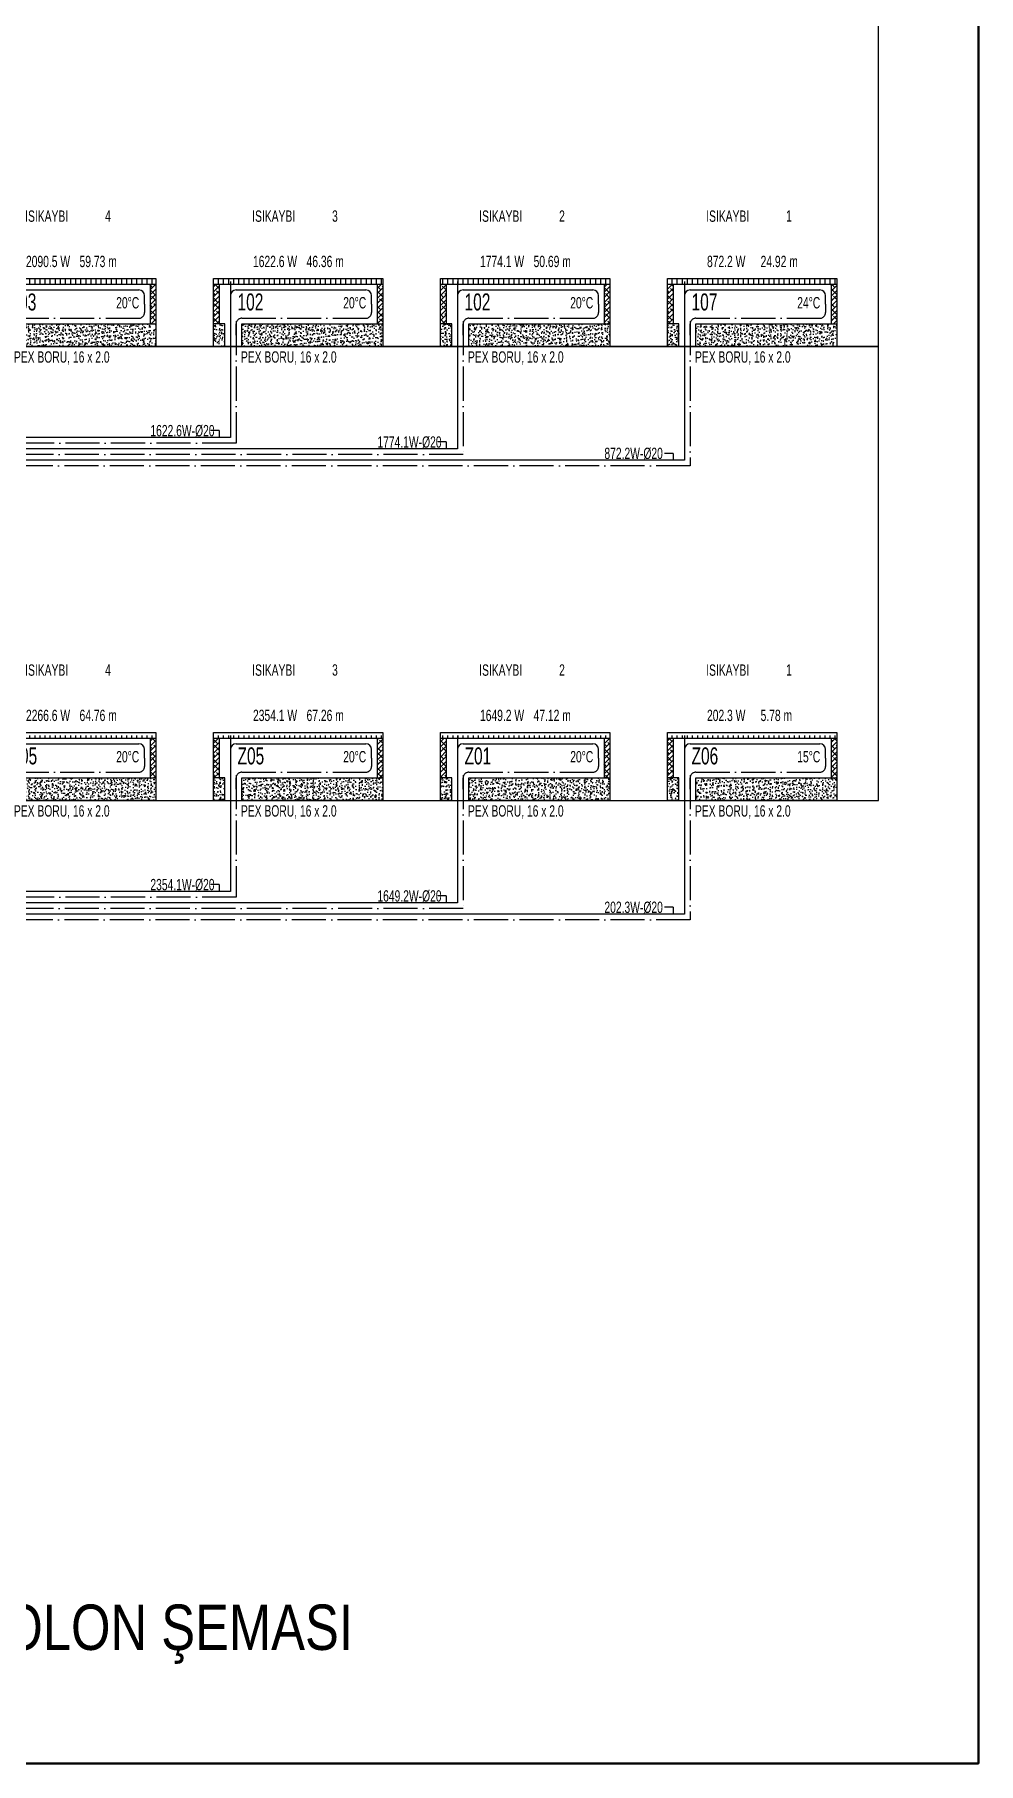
# Model space of a CAD drawing. Header units: centimetres. Extents: x 252602 to 265542, y -444050 to -441150.
# Drawn here: x 264711 to 265542, y -444050 to -442527 of the extents above; entities that cross this region are included whole.
import ezdxf
from ezdxf.enums import TextEntityAlignment as Align

# ---------------------------------------------------------------- set-up
doc = ezdxf.new("R2010")
doc.units = ezdxf.units.CM
doc.linetypes.add('ROTAS_ISITMA_DONUS', pattern=[40, 30, -5, 0, -5])
for name, color, linetype in [('ROTAS-ISITMA-CAP', 41, 'Continuous'), ('ROTAS-ISITMA-DONUS-BORU', 30, 'ROTAS_ISITMA_DONUS'), ('ROTAS-ISITMA-GIDIS-BORU', 10, 'Continuous'), ('ROTAS-ISITMA-SEMA-DETAY', 7, 'Continuous'), ('ROTAS-PAFTA-BASLIK', 7, 'Continuous'), ('ROTAS-SEMA-KAT-BANDI', 7, 'Continuous')]:
    doc.layers.add(name, color=color, linetype=linetype)
doc.layers.add('ROTAS-PAFTA', color=7, linetype='Continuous', lineweight=50)
doc.styles.add('ROTAS-YAZI', font='arial.ttf')
pattern_1 = [(50, (-135697.04, 398449.737), (7.17260183, -0.62752135), [0.75, -8.25]), (355, (-135697.04, 398449.737), (-1.38751334, 7.52192134), [0.6, -6.6]), (100.4514445, (-135696.442, 398449.6846), (5.78508847, 6.89439991), [0.63740192, -7.01142112]), (46.1842, (-135697.04, 398451.737), (10.6724133, -1.6551928), [1.125, -12.375]), (96.6356355, (-135696.15, 398451.599), (9.34661946, 9.741186), [0.95610342, -10.5171376]), (351.184164, (-135697.04, 398451.737), (9.34661945, 9.741186), [0.9, -9.9]), (21, (-135696.04, 398451.237), (5.96907052, -4.02618891), [0.75, -8.25]), (326, (-135696.04, 398451.237), (2.43315332, 7.25150045), [0.6, -6.6]), (71.4514447, (-135695.5425, 398450.9014), (8.40222377, 3.22531153), [0.6374019, -7.01142112]), (37.5, (-135697.04, 398449.737), (0.121598553, 3.328938538), [0, -6.52, 0, -6.7, 0, -6.625]), (7.5, (-135697.04, 398449.737), (2.630695374, 3.94411712), [0, -3.82, 0, -6.37, 0, -2.525]), (327.5, (-135699.27, 398449.737), (5.338224362, -0.225548717), [0, -2.5, 0, -7.8, 0, -10.35]), (317.5, (-135700.27, 398449.737), (5.831861693, 1.001049823), [0, -3.25, 0, -5.18, 0, -7.35])]
pattern_2 = [(45, (-135697.04, 398444.737), (-2.209708691, 2.209708691), []), (135, (-135697.04, 398444.737), (-6.629126074, 2.209708691), [7.8125, -4.6875])]

# ---------------------------------------------------------------- blocks, each defined once
blk = doc.blocks.new('ROTAS-YI-DEVRE-PANELI')
h = blk.add_hatch()
h.set_pattern_fill('ACAD_ISO08W100', scale=0.898129, angle=90, style=0)
h.set_pattern_definition([(90, (-135697.04, 398444.737), (-4.49064449, 3e-16), [21.55509356, -2.6943867, 5.38877339, -2.6943867])])
h.paths.add_polyline_path([(129.3, 55), (129.3, 60), (-20, 60), (-20, 55)])
h = blk.add_hatch()
h.set_pattern_fill('ANSI38', color=15, scale=25, style=0)
h.set_pattern_definition(pattern_2)
h.paths.add_polyline_path([(-20, 20), (-15, 20), (-15, 55), (-20, 55)])
h = blk.add_hatch()
h.set_pattern_fill('ANSI38', color=15, scale=25, style=0)
h.set_pattern_definition(pattern_2)
h.paths.add_polyline_path([(124.3, 20), (129.3, 20), (129.3, 55), (124.3, 55)])
h = blk.add_hatch()
h.set_pattern_fill('AR-CONC', color=15, style=0)
h.set_pattern_definition(pattern_1)
h.paths.add_polyline_path([(-20, 0), (-10, 0), (-10, 20), (-15, 20), (-20, 20)])
h = blk.add_hatch()
h.set_pattern_fill('AR-CONC', color=15, style=0)
h.set_pattern_definition(pattern_1)
h.paths.add_polyline_path([(5, 20), (5, 0), (129.3, 0), (129.3, 20)])
at = {"color": 7}
for p, q in [((-20, 55), (129.3, 55)), ((-15, 55), (-15, 20)), ((124.3, 55), (124.3, 20))]:
    blk.add_line(p, q, dxfattribs=at)
for points in [[(-10, 0), (-20, 0), (-20, 60), (129.3, 60), (129.3, 0), (5, 0), (5, 20), (129.3, 20)], [(-10, 0), (-10, 20), (-15, 20), (-20, 20)]]:
    blk.add_lwpolyline(points, dxfattribs=at)
at = {"layer": 'ROTAS-ISITMA-DONUS-BORU'}
for p, q in [((119.3, 37.5), (119.3, 30)), ((0, 10), (0, 20)), ((5, 25), (114.3, 25))]:
    blk.add_line(p, q, dxfattribs=at)
for centre, start, end in [((5, 20), 90, 180), ((114.3, 30), -90, 0)]:
    blk.add_arc(centre, 5, start, end, dxfattribs=at)
at = {"layer": 'ROTAS-ISITMA-GIDIS-BORU'}
for p, q in [((0, 50), (114.3, 50)), ((119.3, 37.5), (119.3, 45))]:
    blk.add_line(p, q, dxfattribs=at)
for centre, start, end in [((0, 45), 90, 180), ((114.3, 45), 0, 90)]:
    blk.add_arc(centre, 5, start, end, dxfattribs=at)
at = {"color": 2, "style": 'ROTAS-YAZI', "width": 0.65}
for tag, p, height in [('ISIKAYBI', (14.2, 110), 10), ('YER', (14.9, 70.1), 10), ('NO', (1.3, 31.9), 15), ('DERECE', (94.4, 33.7), 10), ('BORU', (4.3, -14.1), 10)]:
    blk.add_attdef(tag, p, '', height=height, dxfattribs=at)
for tag, p in [('NO1', (84.6, 110.1)), ('UZ', (62.1, 70.1))]:
    blk.add_attdef(tag, p, '', height=10, rotation=360, dxfattribs=at)
blk.add_attdef('MAHAL', text='', height=10, dxfattribs=at).set_placement((15, 95), align=Align.MIDDLE_LEFT)
blk = doc.blocks.new('ROTAS-YI-HAT-ETIKETI')
at = {"color": 41}
for q in [(-7.5, 6), (0, 0)]:
    blk.add_line((0, 6), q, dxfattribs=at)
at = {"color": 41, "style": 'ROTAS-YAZI', "width": 0.65}
blk.add_attdef('CAP', (-60.5, 1), '', height=10, dxfattribs=at)

msp = doc.modelspace()

# ---------------------------------------------------------------- linework, layer by layer
at = {"layer": 'ROTAS-ISITMA-DONUS-BORU'}
for points in [[(265288.4, -442779.1), (265288.4, -442906.6), (263398.4, -442906.6), (263398.4, -442782)], [(265088.4, -442779.1), (265088.4, -442896.6), (263408.4, -442896.6), (263408.4, -442782)], [(264888.4, -442779.1), (264888.4, -442886.6), (263418.4, -442886.6), (263418.4, -442782)], [(265288.4, -443179.1), (265288.4, -443306.6), (263398.4, -443306.6), (263398.4, -443182)], [(265088.4, -443179.1), (265088.4, -443296.6), (263408.4, -443296.6), (263408.4, -443182)], [(264888.4, -443179.1), (264888.4, -443286.6), (263418.4, -443286.6), (263418.4, -443182)]]:
    msp.add_lwpolyline(points, dxfattribs=at)
at = {"layer": 'ROTAS-ISITMA-GIDIS-BORU'}
for points in [[(265283.4, -442744.1), (265283.4, -442901.6), (263403.4, -442901.6), (263403.4, -442782)], [(265083.4, -442744.1), (265083.4, -442891.6), (263413.4, -442891.6), (263413.4, -442782)], [(264883.4, -442744.1), (264883.4, -442881.6), (263423.4, -442881.6), (263423.4, -442782)], [(265283.4, -443144.1), (265283.4, -443301.6), (263403.4, -443301.6), (263403.4, -443182)], [(265083.4, -443144.1), (265083.4, -443291.6), (263413.4, -443291.6), (263413.4, -443182)], [(264883.4, -443144.1), (264883.4, -443281.6), (263423.4, -443281.6), (263423.4, -443182)]]:
    msp.add_lwpolyline(points, dxfattribs=at)
at = {"layer": 'ROTAS-PAFTA'}
msp.add_lwpolyline([(258850, -444050), (265542.4, -444050), (265542.4, -441150), (258850, -441150)], close=True, dxfattribs=at)
at = {"layer": 'ROTAS-SEMA-KAT-BANDI', "color": 7}
for points in [[(258914.4, -442801.6), (265454.4, -442801.6), (265454.4, -442401.6), (258914.4, -442401.6)], [(258914.4, -443201.6), (265454.4, -443201.6), (265454.4, -442801.6), (258914.4, -442801.6)]]:
    msp.add_lwpolyline(points, close=True, dxfattribs=at)

# ---------------------------------------------------------------- block references
at = {"layer": 'ROTAS-ISITMA-CAP'}
for p, values in [((264873.4, -442881.6), {'CAP': '1622.6W-%%C20'}), ((265073.4, -442891.6), {'CAP': '1774.1W-%%C20'}), ((265273.4, -442901.6), {'CAP': '872.2W-%%C20'}), ((264873.4, -443281.6), {'CAP': '2354.1W-%%C20'}), ((265073.4, -443291.6), {'CAP': '1649.2W-%%C20'}), ((265273.4, -443301.6), {'CAP': '202.3W-%%C20'})]:
    msp.add_blockref('ROTAS-YI-HAT-ETIKETI', p, dxfattribs=at).add_auto_attribs(values)
at = {"layer": 'ROTAS-ISITMA-SEMA-DETAY'}
for p, values in [((264688.4, -442801.6), {'NO': '103', 'DERECE': '20%%DC', 'UZ': '59.73 m', 'NO1': '4', 'BORU': 'PEX BORU, 16 x 2.0', 'YER': '2090.5 W', 'ISIKAYBI': 'ISIKAYBI'}), ((264888.4, -442801.6), {'NO': '102', 'DERECE': '20%%DC', 'UZ': '46.36 m', 'NO1': '3', 'BORU': 'PEX BORU, 16 x 2.0', 'YER': '1622.6 W', 'ISIKAYBI': 'ISIKAYBI'}), ((265088.4, -442801.6), {'NO': '102', 'DERECE': '20%%DC', 'UZ': '50.69 m', 'NO1': '2', 'BORU': 'PEX BORU, 16 x 2.0', 'YER': '1774.1 W', 'ISIKAYBI': 'ISIKAYBI'}), ((265288.4, -442801.6), {'NO': '107', 'DERECE': '24%%DC', 'UZ': '24.92 m', 'NO1': '1', 'BORU': 'PEX BORU, 16 x 2.0', 'YER': '872.2 W', 'ISIKAYBI': 'ISIKAYBI'}), ((264688.4, -443201.6), {'NO': 'Z05', 'DERECE': '20%%DC', 'UZ': '64.76 m', 'NO1': '4', 'BORU': 'PEX BORU, 16 x 2.0', 'YER': '2266.6 W', 'ISIKAYBI': 'ISIKAYBI'}), ((264888.4, -443201.6), {'NO': 'Z05', 'DERECE': '20%%DC', 'UZ': '67.26 m', 'NO1': '3', 'BORU': 'PEX BORU, 16 x 2.0', 'YER': '2354.1 W', 'ISIKAYBI': 'ISIKAYBI'}), ((265088.4, -443201.6), {'NO': 'Z01', 'DERECE': '20%%DC', 'UZ': '47.12 m', 'NO1': '2', 'BORU': 'PEX BORU, 16 x 2.0', 'YER': '1649.2 W', 'ISIKAYBI': 'ISIKAYBI'}), ((265288.4, -443201.6), {'NO': 'Z06', 'DERECE': '15%%DC', 'UZ': '5.78 m', 'NO1': '1', 'BORU': 'PEX BORU, 16 x 2.0', 'YER': '202.3 W', 'ISIKAYBI': 'ISIKAYBI'})]:
    msp.add_blockref('ROTAS-YI-DEVRE-PANELI', p, dxfattribs=at).add_auto_attribs(values)

# ---------------------------------------------------------------- texts
at = {"layer": 'ROTAS-PAFTA-BASLIK', "color": 7, "style": 'ROTAS-YAZI', "width": 0.8}
msp.add_text('YERDEN ISITMA KOLON ŞEMASI', height=40, dxfattribs=at).set_placement((264642.4, -443930), align=Align.MIDDLE_CENTER)

doc.saveas('drawing.dxf')
